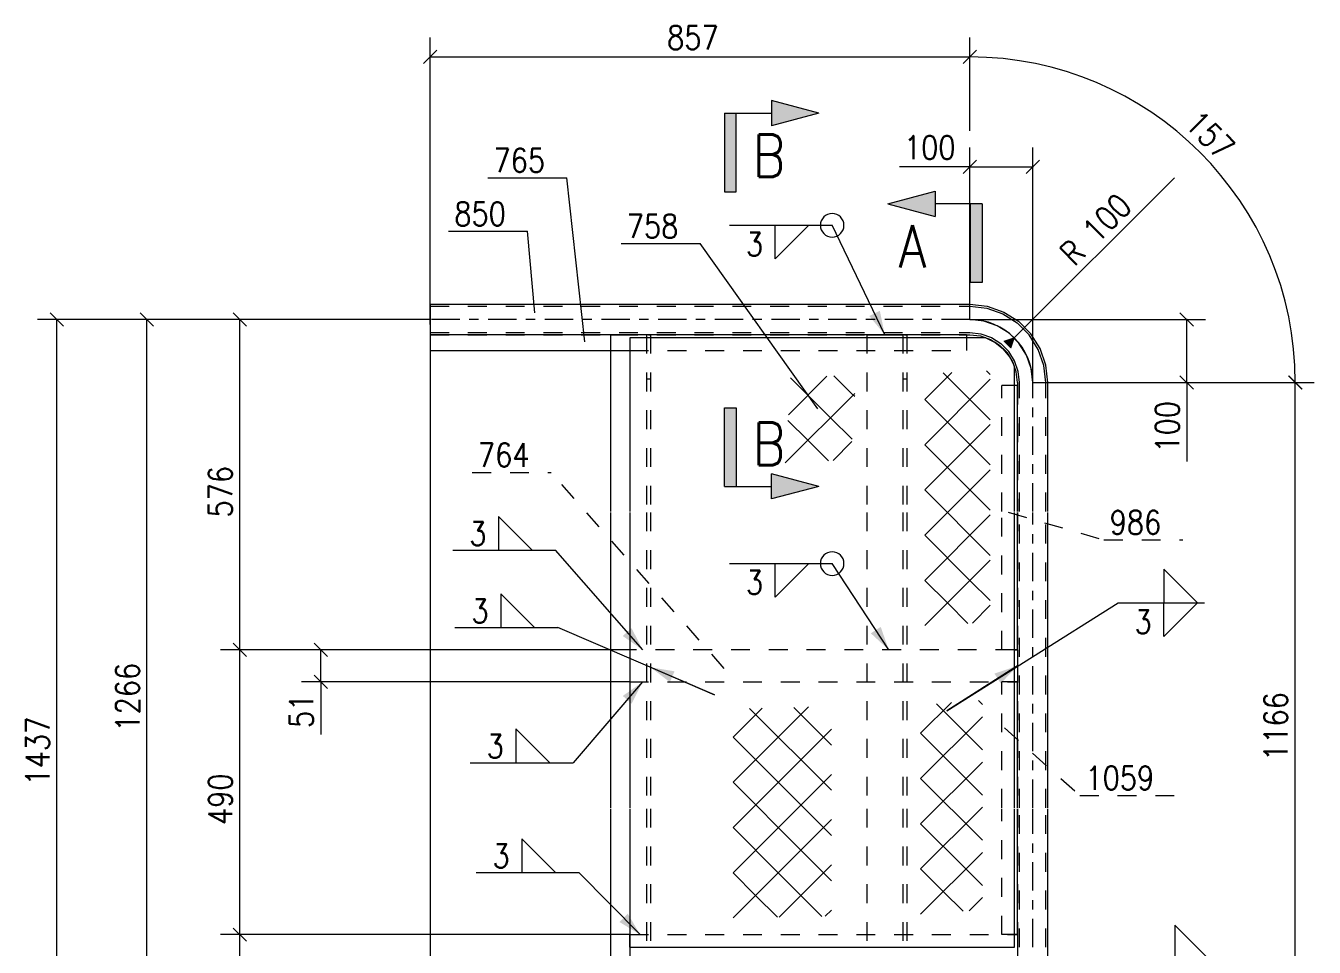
# Model space of a CAD drawing. Header units: millimetres. Extents: x 5 to 846, y 5 to 599.
# Drawn here: x 389.3 to 525.7, y 304 to 401.6 of the extents above; entities that cross this region are included whole.
import ezdxf

# ---------------------------------------------------------------- set-up
doc = ezdxf.new("R2010")
doc.units = ezdxf.units.MM
for name, pattern in [('XKITLINE00', [0]), ('XKITLINE02', [4, 2, -2]), ('XKITLINE03', [6, 3, -1, 1, -1])]:
    doc.linetypes.add(name, pattern=pattern)
for name, color, linetype, lineweight in [('Corte', 7, 'Continuous', 0), ('Cota', 4, 'Continuous', 0), ('Marca da peça', 2, 'Continuous', 0), ('Objeto gráfico', 3, 'Continuous', 0), ('Peça', 2, 'Continuous', 0), ('Solda', 1, 'Continuous', 0)]:
    doc.layers.add(name, color=color, linetype=linetype, lineweight=lineweight)
doc.styles.add('ROMANS', font='ROMANS__.TTF')
doc.styles.add('SIMPLEX', font='SIMPLEX_.TTF')

# ---------------------------------------------------------------- blocks, each defined once
blk = doc.blocks.new('*A82')
at = {"layer": 'Peça', "color": 7, "linetype": 'XKITLINE02', "lineweight": 0}
for p, q in [((451.19, 368.91), (455.42, 368.91)), ((451.19, 368.91), (451.19, 367.25)), ((455, 368.91), (455, 350.19)), ((455.42, 368.91), (455.42, 350.19)), ((455, 364.25), (455.42, 364.25)), ((455, 350.09), (455, 318.8)), ((455.42, 350.09), (455.42, 318.8)), ((455, 318.7), (455, 280.61)), ((455.42, 318.7), (455.42, 292.03))]:
    blk.add_line(p, q, dxfattribs=at)
at = {"layer": 'Peça', "color": 4, "linetype": 'XKITLINE00', "lineweight": 0}
for p, q in [((451.19, 367.25), (451.19, 350.19)), ((451.19, 350.09), (451.19, 318.8)), ((451.19, 318.7), (451.19, 280.61)), ((455.42, 292.03), (455.42, 280.61)), ((455.42, 280.61), (451.19, 280.61))]:
    blk.add_line(p, q, dxfattribs=at)
blk = doc.blocks.new('*A84')
at = {"layer": 'Peça', "color": 7, "linetype": 'XKITLINE02', "lineweight": 0}
for p, q in [((492.61, 318.8), (492.61, 332.13)), ((493.94, 332.13), (492.61, 332.13)), ((492.61, 305.37), (492.61, 318.7)), ((493.94, 305.37), (492.61, 305.37))]:
    blk.add_line(p, q, dxfattribs=at)
at = {"layer": 'Peça', "color": 4, "linetype": 'XKITLINE00', "lineweight": 0}
for p, q in [((494.28, 332.13), (493.94, 332.13)), ((494.28, 318.8), (494.28, 332.13)), ((494.28, 305.37), (494.28, 318.7)), ((494.28, 305.37), (493.94, 305.37))]:
    blk.add_line(p, q, dxfattribs=at)
blk = doc.blocks.new('*A85')
at = {"layer": 'Peça', "color": 7, "linetype": 'XKITLINE02', "lineweight": 0}
for p, q in [((492.61, 350.19), (492.61, 363.52)), ((493.94, 363.52), (492.61, 363.52)), ((492.61, 335.53), (492.61, 350.09)), ((493.94, 335.53), (492.61, 335.53))]:
    blk.add_line(p, q, dxfattribs=at)
at = {"layer": 'Peça', "color": 4, "linetype": 'XKITLINE00', "lineweight": 0}
for p, q in [((494.28, 363.52), (493.94, 363.52)), ((494.28, 350.19), (494.28, 363.52)), ((494.28, 335.53), (494.28, 350.09)), ((494.28, 335.53), (493.94, 335.53))]:
    blk.add_line(p, q, dxfattribs=at)
blk = doc.blocks.new('*A86')
at = {"layer": 'Peça', "color": 4, "linetype": 'XKITLINE00', "lineweight": 0}
for p, q in [((432.09, 372.13), (489.22, 372.13)), ((432.09, 372.13), (432.09, 368.91)), ((489.22, 372.13), (491.06, 371.92)), ((491.06, 371.92), (492.81, 371.31)), ((492.81, 371.31), (494.38, 370.33)), ((494.38, 370.33), (495.69, 369.02)), ((488.89, 368.91), (489.22, 368.91)), ((489.22, 368.91), (490.34, 368.79)), ((490.34, 368.79), (491.41, 368.41)), ((491.41, 368.41), (492.37, 367.81)), ((496.68, 367.45), (495.69, 369.02)), ((492.37, 367.81), (493.17, 367.01)), ((493.77, 366.05), (493.17, 367.01)), ((497.29, 365.7), (496.68, 367.45)), ((494.15, 364.98), (493.77, 366.05)), ((497.5, 363.86), (497.29, 365.7)), ((494.28, 363.86), (494.15, 364.98)), ((494.28, 363.86), (494.28, 363.52)), ((497.5, 350.19), (497.5, 363.86)), ((497.5, 318.8), (497.5, 350.09)), ((497.5, 292.03), (497.5, 318.7)), ((494.28, 292.03), (497.5, 292.03))]:
    blk.add_line(p, q, dxfattribs=at)
at = {"layer": 'Peça', "color": 7, "linetype": 'XKITLINE02', "lineweight": 0}
for p, q in [((432.09, 371.92), (489.22, 371.92)), ((489.22, 371.92), (491.01, 371.71)), ((491.01, 371.71), (492.72, 371.12)), ((492.72, 371.12), (494.24, 370.16)), ((494.24, 370.16), (495.52, 368.88)), ((432.09, 369.13), (489.22, 369.13)), ((432.09, 368.91), (488.89, 368.91)), ((489.22, 369.13), (490.39, 369)), ((490.39, 369), (491.51, 368.61)), ((491.51, 368.61), (492.51, 367.98)), ((496.48, 367.35), (495.52, 368.88)), ((493.34, 367.14), (492.51, 367.98)), ((493.97, 366.14), (493.34, 367.14)), ((497.08, 365.65), (496.48, 367.35)), ((494.36, 365.03), (493.97, 366.14)), ((497.28, 363.86), (497.08, 365.65)), ((494.49, 363.86), (494.36, 365.03)), ((494.28, 363.52), (494.28, 350.19)), ((494.49, 350.19), (494.49, 363.86)), ((497.28, 350.19), (497.28, 363.86)), ((494.28, 350.09), (494.28, 318.8)), ((494.49, 318.8), (494.49, 350.09)), ((497.28, 318.8), (497.28, 350.09)), ((494.28, 318.7), (494.28, 292.03)), ((494.49, 292.03), (494.49, 318.7)), ((497.28, 292.03), (497.28, 318.7))]:
    blk.add_line(p, q, dxfattribs=at)
at = {"layer": 'Peça', "color": 7, "linetype": 'XKITLINE03', "lineweight": 0}
for p, q in [((489.22, 370.52), (432.09, 370.52)), ((490.7, 370.36), (489.22, 370.52)), ((492.11, 369.86), (490.7, 370.36)), ((493.38, 369.07), (492.11, 369.86)), ((494.43, 368.01), (493.38, 369.07)), ((495.23, 366.75), (494.43, 368.01)), ((495.72, 365.34), (495.23, 366.75)), ((495.89, 363.86), (495.72, 365.34)), ((495.89, 350.19), (495.89, 363.86)), ((495.89, 318.8), (495.89, 350.09)), ((495.89, 292.03), (495.89, 318.7))]:
    blk.add_line(p, q, dxfattribs=at)
blk = doc.blocks.new('*A87')
at = {"layer": 'Peça', "color": 4, "linetype": 'XKITLINE00', "lineweight": 0}
for p, q in [((488.89, 368.91), (432.09, 368.91)), ((432.09, 368.91), (432.09, 367.25)), ((488.89, 368.91), (488.89, 368.58)), ((432.09, 367.25), (453.22, 367.25))]:
    blk.add_line(p, q, dxfattribs=at)
at = {"layer": 'Peça', "color": 7, "linetype": 'XKITLINE02', "lineweight": 0}
for p in [(488.89, 368.58), (453.22, 367.25)]:
    blk.add_line(p, (488.89, 367.25), dxfattribs=at)
blk = doc.blocks.new('*A88')
at = {"layer": 'Peça', "color": 7, "linetype": 'XKITLINE02', "lineweight": 0}
for p, q in [((493.94, 335.53), (453.22, 335.53)), ((453.22, 335.53), (453.22, 332.13)), ((453.22, 332.13), (493.94, 332.13))]:
    blk.add_line(p, q, dxfattribs=at)
at = {"layer": 'Peça', "color": 4, "linetype": 'XKITLINE00', "lineweight": 0}
for p, q in [((493.94, 335.53), (494.28, 335.53)), ((494.28, 335.53), (494.28, 332.13)), ((493.94, 332.13), (494.28, 332.13))]:
    blk.add_line(p, q, dxfattribs=at)
blk = doc.blocks.new('*A89')
at = {"layer": 'Peça', "color": 4, "linetype": 'XKITLINE00', "lineweight": 0}
for p, q in [((490.93, 368.58), (453.22, 368.58)), ((453.22, 368.58), (453.22, 350.19)), ((490.93, 368.58), (491.92, 368.09)), ((492.77, 367.41), (491.92, 368.09)), ((493.46, 366.55), (492.77, 367.41)), ((493.94, 365.57), (493.46, 366.55)), ((493.94, 350.19), (493.94, 365.57)), ((453.22, 350.09), (453.22, 318.8)), ((493.94, 318.8), (493.94, 350.09)), ((453.22, 318.7), (453.22, 304.03)), ((493.94, 304.03), (493.94, 318.7)), ((453.22, 304.03), (493.94, 304.03))]:
    blk.add_line(p, q, dxfattribs=at)
at = {"layer": 'Peça', "color": 7, "linetype": 'XKITLINE02', "lineweight": 0}
for p, q in [((491.92, 368.09), (492.77, 367.41)), ((492.77, 367.41), (493.46, 366.55))]:
    blk.add_line(p, q, dxfattribs=at)
blk = doc.blocks.new('*A90')
at = {"layer": 'Peça', "color": 7, "linetype": 'XKITLINE02', "lineweight": 0}
for p, q in [((453.22, 304.03), (453.22, 305.37)), ((453.22, 305.37), (493.94, 305.37))]:
    blk.add_line(p, q, dxfattribs=at)
at = {"layer": 'Peça', "color": 4, "linetype": 'XKITLINE00', "lineweight": 0}
for p, q in [((493.94, 305.37), (494.28, 305.37)), ((494.28, 305.37), (494.28, 292.03)), ((453.22, 304.03), (453.22, 292.03)), ((453.22, 292.03), (494.28, 292.03))]:
    blk.add_line(p, q, dxfattribs=at)
blk = doc.blocks.new('*A91')
at = {"layer": 'Peça', "color": 7, "linetype": 'XKITLINE02', "lineweight": 0}
for p, q in [((478.32, 368.91), (482.55, 368.91)), ((478.32, 368.91), (478.32, 350.19)), ((482.13, 368.91), (482.13, 350.19)), ((482.55, 368.91), (482.55, 350.19)), ((482.13, 364.25), (482.55, 364.25)), ((478.32, 350.09), (478.32, 318.8)), ((482.13, 350.09), (482.13, 318.8)), ((482.55, 350.09), (482.55, 318.8)), ((478.32, 318.7), (478.32, 292.03)), ((482.13, 318.7), (482.13, 280.61)), ((482.55, 318.7), (482.55, 292.03))]:
    blk.add_line(p, q, dxfattribs=at)
at = {"layer": 'Peça', "color": 4, "linetype": 'XKITLINE00', "lineweight": 0}
for p, q in [((478.32, 292.03), (478.32, 280.61)), ((482.55, 292.03), (482.55, 280.61)), ((482.55, 280.61), (478.32, 280.61))]:
    blk.add_line(p, q, dxfattribs=at)
blk = doc.blocks.new('*A130')
at = {"layer": 'Objeto gráfico', "color": 2, "linetype": 'XKITLINE00', "lineweight": 0}
for p, q in [((470.01, 360.44), (474.1, 364.53)), ((474.48, 360.12), (470.25, 364.35)), ((476.88, 362.51), (474.83, 364.56)), ((469.69, 355.33), (477.06, 362.7)), ((477.04, 362.35), (476.88, 362.51)), ((472.09, 357.73), (469.97, 359.84)), ((476.76, 357.84), (474.48, 360.12)), ((474.25, 355.56), (472.09, 357.73)), ((474.74, 355.59), (476.74, 357.59))]:
    blk.add_line(p, q, dxfattribs=at)
blk = doc.blocks.new('*A131')
at = {"layer": 'Objeto gráfico', "color": 2, "linetype": 'XKITLINE00', "lineweight": 0}
for p, q in [((464.16, 321.5), (472.14, 329.48)), ((464.16, 326.29), (467.23, 329.35)), ((474.58, 320.66), (465.91, 329.32)), ((474.58, 325.45), (470.59, 329.44)), ((464.16, 316.71), (474.58, 327.13)), ((473.74, 316.71), (464.16, 326.29)), ((464.16, 311.92), (474.58, 322.34)), ((471.34, 314.31), (464.16, 321.5)), ((464.16, 307.13), (474.58, 317.55)), ((468.95, 311.92), (464.16, 316.71)), ((474.58, 315.87), (473.74, 316.71)), ((474.58, 311.08), (471.34, 314.31)), ((469.04, 307.22), (474.58, 312.76)), ((466.55, 309.52), (464.16, 311.92)), ((473.56, 307.3), (468.95, 311.92)), ((468.86, 307.22), (466.55, 309.52)), ((473.92, 307.31), (474.58, 307.97))]:
    blk.add_line(p, q, dxfattribs=at)
blk = doc.blocks.new('*A132')
at = {"layer": 'Objeto gráfico', "color": 2, "linetype": 'XKITLINE00', "lineweight": 0}
for p, q in [((490.56, 329.73), (490.13, 330.16)), ((484.02, 326.69), (487.27, 329.94)), ((490.56, 324.94), (485.69, 329.82)), ((484.02, 321.9), (490.56, 328.44)), ((490.56, 320.15), (484.02, 326.69)), ((484.02, 317.11), (490.56, 323.65)), ((490.56, 315.36), (484.02, 321.9)), ((484.02, 312.33), (490.56, 318.86)), ((488.81, 312.33), (484.02, 317.11)), ((484.02, 307.54), (490.56, 314.08)), ((486.42, 309.93), (484.02, 312.33)), ((490.56, 310.57), (488.81, 312.33)), ((488.51, 307.84), (486.42, 309.93)), ((489.17, 307.89), (490.56, 309.29)), ((484.02, 307.54), (484.02, 307.54)), ((484.02, 307.54), (484.02, 307.54)), ((484.02, 307.54), (484.02, 307.54))]:
    blk.add_line(p, q, dxfattribs=at)
blk = doc.blocks.new('*A133')
at = {"layer": 'Objeto gráfico', "color": 2, "linetype": 'XKITLINE00', "lineweight": 0}
for p, q in [((484.45, 362.05), (487.32, 364.92)), ((491.39, 359.91), (486.41, 364.88)), ((491.39, 364.7), (491, 365.09)), ((484.45, 357.26), (491.39, 364.19)), ((491.39, 355.12), (484.45, 362.05)), ((484.45, 352.47), (491.39, 359.4)), ((491.39, 350.33), (484.45, 357.26)), ((484.45, 347.68), (491.39, 354.61)), ((491.39, 345.54), (484.45, 352.47)), ((484.45, 342.89), (491.39, 349.82)), ((489.24, 342.89), (484.45, 347.68)), ((484.45, 338.1), (491.39, 345.03)), ((486.85, 340.5), (484.45, 342.89)), ((491.39, 340.75), (489.24, 342.89)), ((489.01, 338.34), (486.85, 340.5)), ((489.5, 338.36), (491.39, 340.25))]:
    blk.add_line(p, q, dxfattribs=at)
blk = doc.blocks.new('*A414')
at = {"layer": 'Cota', "color": 7, "linetype": 'XKITLINE00', "lineweight": 0}
for p, q in [((489.22, 390.49), (489.22, 400.38)), ((489.93, 399.04), (488.51, 397.62)), ((489.22, 370.52), (489.22, 386.99)), ((524.4, 363.15), (522.99, 364.56)), ((495.89, 363.86), (525.69, 363.86))]:
    blk.add_line(p, q, dxfattribs=at)
blk.add_arc((489.22, 363.86), 34.47, 0, 90, dxfattribs=at)
at = {"layer": 'Cota', "color": 7}
for p in [(489.22, 398.33), (523.69, 363.86)]:
    blk.add_point(p, dxfattribs=at)
at = {"layer": 'Cota', "color": 3, "style": 'SIMPLEX', "width": 0.85}
blk.add_text('157', height=2.5, rotation=-45.0001, dxfattribs=at).set_placement((511.86, 391.1))
blk = doc.blocks.new('*A415')
at = {"layer": 'Cota', "color": 7, "linetype": 'XKITLINE00', "lineweight": 0}
for p, q in [((432.09, 370.52), (432.09, 259.27)), ((495.89, 292.03), (495.89, 251.57)), ((496.59, 254.28), (495.18, 252.86)), ((431.39, 252.87), (431.38, 252.86)), ((432.09, 252.87), (432.09, 251.57)), ((434.72, 253.57), (495.89, 253.57))]:
    blk.add_line(p, q, dxfattribs=at)
at = {"layer": 'Cota', "color": 3}
for p in [(432.09, 253.57), (495.89, 253.57)]:
    blk.add_point(p, dxfattribs=at)
at = {"layer": 'Cota', "color": 3, "style": 'SIMPLEX', "width": 0.85}
blk.add_text('957', height=2.5, dxfattribs=at).set_placement((460.51, 254.37))
blk = doc.blocks.new('*A417')
at = {"layer": 'Cota'}
blk.add_hatch(color=7, dxfattribs=at).paths.add_polyline_path([(492.88, 368.21), (493.93, 368.57), (493.58, 367.51)], flags=17)
at = {"layer": 'Cota', "color": 7, "linetype": 'XKITLINE00', "lineweight": 0}
for p, q in [((493.93, 368.57), (510.89, 385.53)), ((492.88, 368.21), (493.93, 368.57)), ((493.58, 367.51), (493.93, 368.57)), ((493.58, 367.51), (492.88, 368.21))]:
    blk.add_line(p, q, dxfattribs=at)
blk.add_arc((489.22, 363.86), 6.67, 0, 90, dxfattribs=at)
at = {"layer": 'Cota', "color": 3, "style": 'SIMPLEX', "width": 0.85}
blk.add_text('R 100', height=2.5, rotation=45.0001, dxfattribs=at).set_placement((500.31, 376.07))
blk = doc.blocks.new('*A419')
at = {"layer": 'Cota', "color": 7, "linetype": 'XKITLINE00', "lineweight": 0}
for p, q in [((432.09, 370.52), (432.09, 260.9)), ((455.42, 280.61), (455.42, 275.62)), ((455.42, 272.12), (455.42, 260.9)), ((432.8, 263.61), (431.38, 262.19)), ((456.13, 263.61), (454.71, 262.19)), ((432.09, 262.9), (455.42, 262.9))]:
    blk.add_line(p, q, dxfattribs=at)
at = {"layer": 'Cota', "color": 3}
for p in [(432.09, 262.9), (455.42, 262.9)]:
    blk.add_point(p, dxfattribs=at)
at = {"layer": 'Cota', "color": 3, "style": 'SIMPLEX', "width": 0.85}
blk.add_text('350', height=2.5, dxfattribs=at).set_placement((440.27, 263.7))
blk = doc.blocks.new('*A420')
at = {"layer": 'Cota', "color": 7, "linetype": 'XKITLINE00', "lineweight": 0}
for p, q in [((391.86, 371.23), (393.27, 369.82)), ((432.09, 370.52), (390.52, 370.52)), ((392.57, 280.61), (392.57, 370.52)), ((391.86, 281.32), (393.27, 279.91)), ((407.99, 280.61), (390.52, 280.61)), ((451.19, 280.61), (411.49, 280.61))]:
    blk.add_line(p, q, dxfattribs=at)
at = {"layer": 'Cota', "color": 3}
for p in [(392.57, 370.52), (392.57, 280.61)]:
    blk.add_point(p, dxfattribs=at)
at = {"layer": 'Cota', "color": 3, "style": 'SIMPLEX', "width": 0.85}
blk.add_text('1437', height=2.5, rotation=90.0002, dxfattribs=at).set_placement((391.77, 321.16))
blk = doc.blocks.new('*A421')
at = {"layer": 'Cota', "color": 7, "linetype": 'XKITLINE00', "lineweight": 0}
for p, q in [((522.98, 364.56), (524.39, 363.15)), ((505.89, 363.86), (525.68, 363.86)), ((523.68, 292.03), (523.68, 363.86)), ((497.5, 292.03), (525.68, 292.03)), ((522.98, 292.74), (524.39, 291.33))]:
    blk.add_line(p, q, dxfattribs=at)
at = {"layer": 'Cota', "color": 3}
for p in [(523.68, 363.86), (523.68, 292.03)]:
    blk.add_point(p, dxfattribs=at)
at = {"layer": 'Cota', "color": 3, "style": 'SIMPLEX', "width": 0.85}
blk.add_text('1166', height=2.5, rotation=90.0002, dxfattribs=at).set_placement((522.88, 323.77))
blk = doc.blocks.new('*A423')
at = {"layer": 'Cota', "color": 7, "linetype": 'XKITLINE00', "lineweight": 0}
for p, q in [((511.48, 371.23), (512.9, 369.81)), ((489.22, 370.52), (514.19, 370.52)), ((512.19, 363.86), (512.19, 370.52)), ((511.48, 364.56), (512.9, 363.15)), ((495.89, 363.86), (514.19, 363.86)), ((512.19, 363.86), (512.19, 355.48)), ((512.19, 363.86), (512.19, 355.48))]:
    blk.add_line(p, q, dxfattribs=at)
at = {"layer": 'Cota', "color": 3}
for p in [(512.19, 370.52), (512.19, 363.86)]:
    blk.add_point(p, dxfattribs=at)
at = {"layer": 'Cota', "color": 3, "style": 'SIMPLEX', "width": 0.85}
blk.add_text('100', height=2.5, rotation=90.0002, dxfattribs=at).set_placement((511.39, 356.42))
blk = doc.blocks.new('*A425')
at = {"layer": 'Corte'}
for points in [[(480.55, 382.77), (485.55, 384.11), (485.55, 381.43)], [(489.3, 382.77), (490.55, 382.77), (490.55, 374.44)], [(489.3, 374.44), (489.3, 382.77), (490.55, 374.44)], [(489.3, 279.09), (490.55, 279.09), (490.55, 270.76)], [(489.3, 270.76), (489.3, 279.09), (490.55, 270.76)], [(480.55, 270.76), (485.55, 272.1), (485.55, 269.42)]]:
    blk.add_hatch(color=6, dxfattribs=at).paths.add_polyline_path(points, flags=17)
at = {"layer": 'Corte', "color": 6, "linetype": 'XKITLINE00', "lineweight": 0}
for p, q in [((480.55, 382.77), (485.55, 384.11)), ((485.55, 384.11), (485.55, 381.43)), ((480.55, 382.77), (485.55, 381.43)), ((490.55, 382.77), (485.55, 382.77)), ((489.3, 374.44), (489.3, 382.77)), ((490.55, 382.77), (490.55, 374.44)), ((490.55, 374.44), (489.3, 374.44)), ((489.3, 279.09), (489.3, 270.76)), ((490.55, 279.09), (489.3, 279.09)), ((490.55, 270.76), (490.55, 279.09)), ((480.55, 270.76), (485.55, 272.1)), ((485.55, 269.42), (485.55, 272.1)), ((480.55, 270.76), (485.55, 269.42)), ((490.55, 270.76), (485.55, 270.76))]:
    blk.add_line(p, q, dxfattribs=at)
at = {"layer": 'Corte', "color": 4, "style": 'ROMANS', "width": 0.85}
for p in [(481.68, 376.02), (481.68, 273.01)]:
    blk.add_text('A', height=4.5, dxfattribs=at).set_placement(p)
blk = doc.blocks.new('*A426')
at = {"layer": 'Corte'}
for points in [[(473.24, 392.38), (468.24, 391.04), (468.24, 393.72)], [(464.49, 384.04), (463.24, 384.04), (463.24, 392.38)], [(464.49, 392.38), (464.49, 384.04), (463.24, 392.38)], [(464.49, 352.85), (463.24, 352.85), (463.24, 361.18)], [(464.49, 361.18), (464.49, 352.85), (463.24, 361.18)], [(473.24, 352.85), (468.24, 351.51), (468.24, 354.19)]]:
    blk.add_hatch(color=6, dxfattribs=at).paths.add_polyline_path(points, flags=17)
at = {"layer": 'Corte', "color": 6, "linetype": 'XKITLINE00', "lineweight": 0}
for p, q in [((473.24, 392.38), (468.24, 393.72)), ((468.24, 393.72), (468.24, 391.04)), ((463.24, 392.38), (468.24, 392.38)), ((463.24, 392.38), (463.24, 384.04)), ((464.49, 384.04), (464.49, 392.38)), ((473.24, 392.38), (468.24, 391.04)), ((463.24, 384.04), (464.49, 384.04)), ((463.24, 352.85), (463.24, 361.18)), ((463.24, 361.18), (464.49, 361.18)), ((464.49, 361.18), (464.49, 352.85)), ((473.24, 352.85), (468.24, 354.19)), ((468.24, 351.51), (468.24, 354.19)), ((463.24, 352.85), (468.24, 352.85)), ((473.24, 352.85), (468.24, 351.51))]:
    blk.add_line(p, q, dxfattribs=at)
at = {"layer": 'Corte', "color": 4, "style": 'ROMANS', "width": 0.85}
for p in [(466.24, 385.63), (466.24, 355.1)]:
    blk.add_text('B', height=4.5, dxfattribs=at).set_placement(p)
blk = doc.blocks.new('*A428')
at = {"layer": 'Solda'}
blk.add_hatch(color=7, dxfattribs=at).paths.add_polyline_path([(454.58, 332.13), (453.42, 329.83), (452.48, 330.65)], flags=17)
at = {"layer": 'Solda', "color": 7, "linetype": 'XKITLINE00', "lineweight": 0}
for p in [(454.58, 332.13), (436.32, 323.58)]:
    blk.add_line(p, (447.21, 323.58), dxfattribs=at)
at = {"layer": 'Solda', "color": 3, "linetype": 'XKITLINE00', "lineweight": 0}
for p, q in [((444.75, 323.58), (441.17, 327.15)), ((441.17, 327.15), (441.17, 323.58)), ((441.17, 323.58), (444.75, 323.58))]:
    blk.add_line(p, q, dxfattribs=at)
at = {"layer": 'Solda', "color": 3, "style": 'ROMANS', "width": 0.85}
blk.add_text('3', height=2.5, dxfattribs=at).set_placement((438.07, 324.08))
blk = doc.blocks.new('*A429')
at = {"layer": 'Solda'}
blk.add_hatch(color=7, dxfattribs=at).paths.add_polyline_path([(455.42, 333.68), (457.96, 333.26), (457.47, 332.11)], flags=17)
at = {"layer": 'Solda', "color": 3, "linetype": 'XKITLINE00', "lineweight": 0}
for p, q in [((443.12, 337.89), (439.55, 341.46)), ((439.55, 341.46), (439.55, 337.89)), ((439.55, 337.89), (443.12, 337.89))]:
    blk.add_line(p, q, dxfattribs=at)
at = {"layer": 'Solda', "color": 7, "linetype": 'XKITLINE00', "lineweight": 0}
for p, q in [((434.7, 337.89), (445.59, 337.89)), ((462.19, 330.76), (445.59, 337.89)), ((455.42, 333.68), (462.19, 330.76))]:
    blk.add_line(p, q, dxfattribs=at)
at = {"layer": 'Solda', "color": 3, "style": 'ROMANS', "width": 0.85}
blk.add_text('3', height=2.5, dxfattribs=at).set_placement((436.45, 338.39))
blk = doc.blocks.new('*A430')
at = {"layer": 'Solda'}
blk.add_hatch(color=7, dxfattribs=at).paths.add_polyline_path([(454.59, 335.53), (452.47, 337), (453.41, 337.83)], flags=17)
at = {"layer": 'Solda', "color": 3, "linetype": 'XKITLINE00', "lineweight": 0}
for p, q in [((442.9, 346.09), (439.33, 349.66)), ((439.33, 349.66), (439.33, 346.09)), ((439.33, 346.09), (442.9, 346.09))]:
    blk.add_line(p, q, dxfattribs=at)
at = {"layer": 'Solda', "color": 7, "linetype": 'XKITLINE00', "lineweight": 0}
for p in [(434.48, 346.09), (454.59, 335.53)]:
    blk.add_line(p, (445.36, 346.09), dxfattribs=at)
at = {"layer": 'Solda', "color": 3, "style": 'ROMANS', "width": 0.85}
blk.add_text('3', height=2.5, dxfattribs=at).set_placement((436.23, 346.59))
blk = doc.blocks.new('*A432')
at = {"layer": 'Solda'}
blk.add_hatch(color=7, dxfattribs=at).paths.add_polyline_path([(454.32, 305.37), (452.12, 306.71), (453.01, 307.58)], flags=17)
at = {"layer": 'Solda', "color": 3, "linetype": 'XKITLINE00', "lineweight": 0}
for p, q in [((445.36, 311.95), (441.79, 315.52)), ((441.79, 315.52), (441.79, 311.95)), ((441.79, 311.95), (445.36, 311.95))]:
    blk.add_line(p, q, dxfattribs=at)
at = {"layer": 'Solda', "color": 7, "linetype": 'XKITLINE00', "lineweight": 0}
for p in [(436.94, 311.95), (454.32, 305.37)]:
    blk.add_line(p, (447.82, 311.95), dxfattribs=at)
at = {"layer": 'Solda', "color": 3, "style": 'ROMANS', "width": 0.85}
blk.add_text('3', height=2.5, dxfattribs=at).set_placement((438.69, 312.45))
blk = doc.blocks.new('*A437')
at = {"layer": 'Solda'}
blk.add_hatch(color=7, dxfattribs=at).paths.add_polyline_path([(480.22, 368.91), (478.58, 370.89), (479.7, 371.44)], flags=17)
at = {"layer": 'Solda', "color": 7, "linetype": 'XKITLINE00', "lineweight": 0}
for p in [(463.77, 380.5), (480.22, 368.91)]:
    blk.add_line(p, (474.65, 380.5), dxfattribs=at)
at = {"layer": 'Solda', "color": 3, "linetype": 'XKITLINE00', "lineweight": 0}
for p, q in [((468.62, 380.5), (472.19, 380.5)), ((472.19, 380.5), (468.62, 376.93)), ((468.62, 376.93), (468.62, 380.5))]:
    blk.add_line(p, q, dxfattribs=at)
for start, end in [(90, 270), (270, 90)]:
    blk.add_arc((474.65, 380.5), 1.25, start, end, dxfattribs=at)
at = {"layer": 'Solda', "color": 3, "style": 'ROMANS', "width": 0.85}
blk.add_text('3', height=2.5, dxfattribs=at).set_placement((465.52, 377.25))
blk = doc.blocks.new('*A438')
at = {"layer": 'Solda'}
blk.add_hatch(color=7, dxfattribs=at).paths.add_polyline_path([(480.64, 335.53), (478.75, 337.28), (479.79, 337.97)], flags=17)
at = {"layer": 'Solda', "color": 7, "linetype": 'XKITLINE00', "lineweight": 0}
for p in [(463.77, 344.67), (480.64, 335.53)]:
    blk.add_line(p, (474.65, 344.67), dxfattribs=at)
at = {"layer": 'Solda', "color": 3, "linetype": 'XKITLINE00', "lineweight": 0}
for p, q in [((468.62, 344.67), (472.19, 344.67)), ((472.19, 344.67), (468.62, 341.1)), ((468.62, 341.1), (468.62, 344.67))]:
    blk.add_line(p, q, dxfattribs=at)
for start, end in [(90, 270), (270, 90)]:
    blk.add_arc((474.65, 344.67), 1.25, start, end, dxfattribs=at)
at = {"layer": 'Solda', "color": 3, "style": 'ROMANS', "width": 0.85}
blk.add_text('3', height=2.5, dxfattribs=at).set_placement((465.52, 341.42))
blk = doc.blocks.new('*A439')
at = {"layer": 'Solda'}
blk.add_hatch(color=7, dxfattribs=at).paths.add_polyline_path([(494.28, 298.7), (492.12, 297.29), (491.71, 298.48)], flags=17)
at = {"layer": 'Solda', "color": 3, "linetype": 'XKITLINE00', "lineweight": 0}
for p, q in [((514.51, 302.81), (510.94, 306.38)), ((510.94, 306.38), (510.94, 302.81)), ((510.94, 302.81), (514.51, 302.81)), ((510.94, 302.81), (514.51, 302.81)), ((514.51, 302.81), (510.94, 299.24)), ((510.94, 299.24), (510.94, 302.81))]:
    blk.add_line(p, q, dxfattribs=at)
at = {"layer": 'Solda', "color": 7, "linetype": 'XKITLINE00', "lineweight": 0}
for p, q in [((485.93, 295.82), (506.09, 302.81)), ((506.09, 302.81), (515.23, 302.81)), ((494.28, 298.7), (485.93, 295.82))]:
    blk.add_line(p, q, dxfattribs=at)
at = {"layer": 'Solda', "color": 3, "style": 'ROMANS', "width": 0.85}
blk.add_text('3', height=2.5, dxfattribs=at).set_placement((507.84, 299.56))
blk = doc.blocks.new('*A440')
at = {"layer": 'Solda'}
blk.add_hatch(color=7, dxfattribs=at).paths.add_polyline_path([(494.28, 333.83), (492.5, 331.97), (491.83, 333.02)], flags=17)
at = {"layer": 'Solda', "color": 3, "linetype": 'XKITLINE00', "lineweight": 0}
for p, q in [((513.34, 340.5), (509.77, 344.07)), ((509.77, 344.07), (509.77, 340.5)), ((509.77, 340.5), (513.34, 340.5)), ((509.77, 340.5), (513.34, 340.5)), ((513.34, 340.5), (509.77, 336.93)), ((509.77, 336.93), (509.77, 340.5))]:
    blk.add_line(p, q, dxfattribs=at)
at = {"layer": 'Solda', "color": 7, "linetype": 'XKITLINE00', "lineweight": 0}
for p, q in [((486.79, 329.08), (504.92, 340.5)), ((504.92, 340.5), (514.06, 340.5)), ((494.28, 333.83), (486.79, 329.08))]:
    blk.add_line(p, q, dxfattribs=at)
at = {"layer": 'Solda', "color": 3, "style": 'ROMANS', "width": 0.85}
blk.add_text('3', height=2.5, dxfattribs=at).set_placement((506.67, 337.25))
blk = doc.blocks.new('*A442')
at = {"layer": 'Marca da peça', "color": 7, "linetype": 'XKITLINE02', "lineweight": 0}
for p, q in [((492.89, 327.26), (500.87, 320.11)), ((500.87, 320.11), (511.61, 320.11))]:
    blk.add_line(p, q, dxfattribs=at)
at = {"layer": 'Marca da peça', "color": 4, "style": 'ROMANS', "width": 0.85}
blk.add_text('1059', height=2.5, dxfattribs=at).set_placement((501.47, 320.71))
blk = doc.blocks.new('*A443')
at = {"layer": 'Marca da peça', "color": 7, "linetype": 'XKITLINE02', "lineweight": 0}
for p, q in [((493.29, 350.11), (503.43, 347.18)), ((503.43, 347.18), (511.79, 347.18))]:
    blk.add_line(p, q, dxfattribs=at)
at = {"layer": 'Marca da peça', "color": 4, "style": 'ROMANS', "width": 0.85}
blk.add_text('986', height=2.5, dxfattribs=at).set_placement((504.03, 347.78))
blk = doc.blocks.new('*A444')
at = {"layer": 'Marca da peça', "color": 7, "linetype": 'XKITLINE00', "lineweight": 0}
for p in [(434.04, 379.86), (443.16, 371.21)]:
    blk.add_line(p, (442.39, 379.86), dxfattribs=at)
at = {"layer": 'Marca da peça', "color": 4, "style": 'ROMANS', "width": 0.85}
blk.add_text('850', height=2.5, dxfattribs=at).set_placement((434.64, 380.46))
blk = doc.blocks.new('*A445')
at = {"layer": 'Marca da peça', "color": 7, "linetype": 'XKITLINE00', "lineweight": 0}
for p in [(438.19, 385.53), (448.47, 368.16)]:
    blk.add_line(p, (446.55, 385.53), dxfattribs=at)
at = {"layer": 'Marca da peça', "color": 4, "style": 'ROMANS', "width": 0.85}
blk.add_text('765', height=2.5, dxfattribs=at).set_placement((438.79, 386.13))
blk = doc.blocks.new('*A446')
at = {"layer": 'Marca da peça', "color": 7, "linetype": 'XKITLINE02', "lineweight": 0}
for p in [(436.54, 354.32), (463.23, 333.56)]:
    blk.add_line(p, (444.9, 354.32), dxfattribs=at)
at = {"layer": 'Marca da peça', "color": 4, "style": 'ROMANS', "width": 0.85}
blk.add_text('764', height=2.5, dxfattribs=at).set_placement((437.14, 354.92))
blk = doc.blocks.new('*A447')
at = {"layer": 'Marca da peça', "color": 7, "linetype": 'XKITLINE00', "lineweight": 0}
for p in [(452.3, 378.56), (473.15, 361.07)]:
    blk.add_line(p, (460.66, 378.56), dxfattribs=at)
at = {"layer": 'Marca da peça', "color": 4, "style": 'ROMANS', "width": 0.85}
blk.add_text('758', height=2.5, dxfattribs=at).set_placement((452.9, 379.16))
blk = doc.blocks.new('*A452')
at = {"layer": 'Cota', "color": 7, "linetype": 'XKITLINE00', "lineweight": 0}
for p, q in [((489.22, 370.52), (489.22, 388.74)), ((495.89, 363.86), (495.89, 388.74)), ((489.22, 386.69), (481.78, 386.69)), ((489.22, 386.69), (481.78, 386.69)), ((489.93, 387.4), (488.51, 385.98)), ((489.22, 386.69), (495.89, 386.69)), ((496.59, 387.4), (495.18, 385.98))]:
    blk.add_line(p, q, dxfattribs=at)
at = {"layer": 'Cota', "color": 3}
for p in [(489.22, 386.69), (495.89, 386.69)]:
    blk.add_point(p, dxfattribs=at)
at = {"layer": 'Cota', "color": 3, "style": 'SIMPLEX', "width": 0.85}
blk.add_text('100', height=2.5, dxfattribs=at).set_placement((482.25, 387.49))
blk = doc.blocks.new('*A453')
at = {"layer": 'Cota', "color": 7, "linetype": 'XKITLINE00', "lineweight": 0}
for p, q in [((401.38, 371.23), (402.8, 369.82)), ((432.09, 370.52), (400.04, 370.52)), ((402.09, 292.03), (402.09, 370.52)), ((453.22, 292.03), (400.04, 292.03)), ((401.38, 292.74), (402.8, 291.33))]:
    blk.add_line(p, q, dxfattribs=at)
at = {"layer": 'Cota', "color": 3}
for p in [(402.09, 370.52), (402.09, 292.03)]:
    blk.add_point(p, dxfattribs=at)
at = {"layer": 'Cota', "color": 3, "style": 'SIMPLEX', "width": 0.85}
blk.add_text('1266', height=2.5, rotation=90.0002, dxfattribs=at).set_placement((401.29, 326.87))
blk = doc.blocks.new('*A454')
at = {"layer": 'Cota', "color": 7, "linetype": 'XKITLINE00', "lineweight": 0}
for p, q in [((432.09, 369.99), (432.09, 400.38)), ((489.22, 390.49), (489.22, 400.38)), ((432.8, 399.04), (431.38, 397.63)), ((489.93, 399.04), (488.51, 397.63)), ((432.09, 398.33), (489.22, 398.33)), ((489.22, 370.52), (489.22, 386.99))]:
    blk.add_line(p, q, dxfattribs=at)
at = {"layer": 'Cota', "color": 3}
for p in [(432.09, 398.33), (489.22, 398.33)]:
    blk.add_point(p, dxfattribs=at)
at = {"layer": 'Cota', "color": 3, "style": 'SIMPLEX', "width": 0.85}
blk.add_text('857', height=2.5, dxfattribs=at).set_placement((457.17, 399.13))
blk = doc.blocks.new('*A455')
at = {"layer": 'Cota', "color": 7, "linetype": 'XKITLINE00', "lineweight": 0}
for p, q in [((419.79, 336.24), (421.2, 334.83)), ((453.22, 335.53), (418.45, 335.53)), ((420.5, 332.13), (420.5, 335.53)), ((453.22, 332.13), (418.45, 332.13)), ((419.79, 332.84), (421.2, 331.43)), ((420.5, 332.13), (420.5, 326.55)), ((420.5, 332.13), (420.5, 326.55))]:
    blk.add_line(p, q, dxfattribs=at)
at = {"layer": 'Cota', "color": 3}
for p in [(420.5, 335.53), (420.5, 332.13)]:
    blk.add_point(p, dxfattribs=at)
at = {"layer": 'Cota', "color": 3, "style": 'SIMPLEX', "width": 0.85}
blk.add_text('51', height=2.5, rotation=90.0002, dxfattribs=at).set_placement((419.7, 327.25))
blk = doc.blocks.new('*A456')
at = {"layer": 'Cota', "color": 7, "linetype": 'XKITLINE00', "lineweight": 0}
for p, q in [((411.22, 371.23), (412.64, 369.82)), ((432.09, 370.52), (409.88, 370.52)), ((411.93, 335.53), (411.93, 370.52)), ((411.22, 336.24), (412.64, 334.83)), ((453.22, 335.53), (409.88, 335.53))]:
    blk.add_line(p, q, dxfattribs=at)
at = {"layer": 'Cota', "color": 3}
for p in [(411.93, 370.52), (411.93, 335.53)]:
    blk.add_point(p, dxfattribs=at)
at = {"layer": 'Cota', "color": 3, "style": 'SIMPLEX', "width": 0.85}
blk.add_text('576', height=2.5, rotation=90.0002, dxfattribs=at).set_placement((411.13, 349.55))
blk = doc.blocks.new('*A457')
at = {"layer": 'Cota', "color": 7, "linetype": 'XKITLINE00', "lineweight": 0}
for p, q in [((411.22, 336.24), (412.64, 334.83)), ((453.22, 335.53), (409.88, 335.53)), ((411.93, 305.37), (411.93, 335.53)), ((411.22, 306.07), (412.64, 304.66)), ((453.22, 305.37), (409.88, 305.37))]:
    blk.add_line(p, q, dxfattribs=at)
at = {"layer": 'Cota', "color": 3}
for p in [(411.93, 335.53), (411.93, 305.37)]:
    blk.add_point(p, dxfattribs=at)
at = {"layer": 'Cota', "color": 3, "style": 'SIMPLEX', "width": 0.85}
blk.add_text('490', height=2.5, rotation=90.0002, dxfattribs=at).set_placement((411.13, 316.97))
blk = doc.blocks.new('*A458')
at = {"layer": 'Cota', "color": 7, "linetype": 'XKITLINE00', "lineweight": 0}
for p, q in [((411.22, 306.07), (412.64, 304.66)), ((453.22, 305.37), (409.88, 305.37)), ((411.93, 292.03), (411.93, 305.37)), ((453.22, 292.03), (409.88, 292.03)), ((411.22, 292.74), (412.64, 291.33))]:
    blk.add_line(p, q, dxfattribs=at)
at = {"layer": 'Cota', "color": 3}
for p in [(411.93, 305.37), (411.93, 292.03)]:
    blk.add_point(p, dxfattribs=at)
at = {"layer": 'Cota', "color": 3, "style": 'SIMPLEX', "width": 0.85}
blk.add_text('200', height=2.5, rotation=90.0002, dxfattribs=at).set_placement((411.13, 295.22))

msp = doc.modelspace()

# ---------------------------------------------------------------- block references
at = {"lineweight": 0}
for name in ['*A454', '*A414', '*A452', '*A445', '*A417', '*A444', '*A447', '*A437', '*A420', '*A453', '*A456', '*A86', '*A423', '*A415', '*A419', '*A87', '*A82', '*A89', '*A91', '*A130', '*A133', '*A421', '*A85', '*A446', '*A430', '*A443', '*A438', '*A440', '*A429', '*A457', '*A455', '*A88', '*A428', '*A84', '*A132', '*A131', '*A442', '*A432', '*A458', '*A439', '*A90']:
    msp.add_blockref(name, (0, 0), dxfattribs=at)
at = {"layer": 'Corte', "lineweight": 0}
for name in ['*A426', '*A425']:
    msp.add_blockref(name, (0, 0), dxfattribs=at)

doc.saveas('drawing.dxf')
